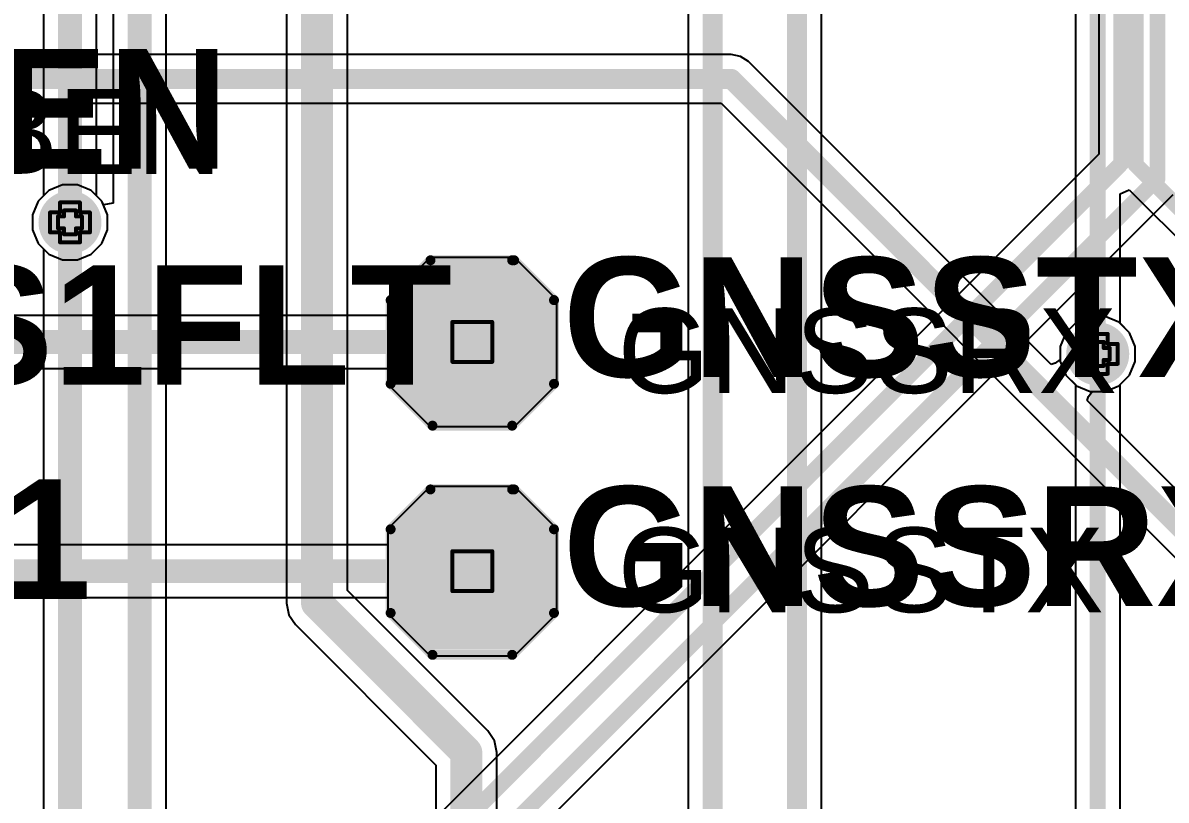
# Model space of a CAD drawing. Header units: inches. Extents: x -0.1 to 17.9, y -0.8 to 4.8.
# Drawn here: x 1.011 to 1.585, y 1.541 to 1.931 of the extents above; entities that cross this region are included whole.
import ezdxf

# ---------------------------------------------------------------- set-up
doc = ezdxf.new("R2010")
doc.units = ezdxf.units.IN
doc.header["$MEASUREMENT"] = 0
for name, color, linetype in [('Bottom Layer 1', 5, 'Continuous'), ('Bottom Solder', 6, 'Continuous'), ('Drill Drawing', 1, 'Continuous'), ('GND+Signal', 16, 'Continuous'), ('Multi-Layer', 9, 'Continuous'), ('Pad Holes', 156, 'Continuous'), ('PWR+Signal', 76, 'Continuous'), ('Top 3D Body', 56, 'Continuous'), ('Top Layer 1', 1, 'Continuous'), ('Top Overlay', 2, 'Continuous'), ('Top Solder', 216, 'Continuous'), ('Via Holes', 16, 'Continuous')]:
    doc.layers.add(name, color=color, linetype=linetype)
doc.styles.add('Arial', font='', dxfattribs={"height": 0.2})
doc.styles.add('Arial_Bold', font='', dxfattribs={"height": 0.2})
doc.styles.get('Arial').set_extended_font_data('Arial')
doc.styles.get('Arial_Bold').set_extended_font_data('Arial', bold=True)

# ---------------------------------------------------------------- blocks, each defined once
blk = doc.blocks.new('T____P______TH_1_8___H_________0_92___179')
at = {"layer": 'Bottom Layer 1'}
blk.add_hatch(color=5, dxfattribs=at).paths.add_polyline_path([(0.01772, 0.03543), (-0.01772, 0.03543), (-0.03543, 0.01772), (-0.03543, -0.01772), (-0.01772, -0.03543), (0.01772, -0.03543), (0.03543, -0.01772), (0.03543, 0.01772)])
at = {"layer": 'Bottom Solder'}
blk.add_hatch(color=6, dxfattribs=at).paths.add_polyline_path([(0.01972, 0.03943), (-0.01972, 0.03943), (-0.03943, 0.01972), (-0.03943, -0.01972), (-0.01972, -0.03943), (0.01972, -0.03943), (0.03943, -0.01972), (0.03943, 0.01972)])
at = {"layer": 'GND+Signal'}
blk.add_hatch(color=16, dxfattribs=at).paths.add_polyline_path([(0.01772, 0.03543), (-0.01772, 0.03543), (-0.03543, 0.01772), (-0.03543, -0.01772), (-0.01772, -0.03543), (0.01772, -0.03543), (0.03543, -0.01772), (0.03543, 0.01772)])
at = {"layer": 'Multi-Layer'}
blk.add_hatch(color=9, dxfattribs=at).paths.add_polyline_path([(0.01772, 0.03543), (-0.01772, 0.03543), (-0.03543, 0.01772), (-0.03543, -0.01772), (-0.01772, -0.03543), (0.01772, -0.03543), (0.03543, -0.01772), (0.03543, 0.01772)])
at = {"layer": 'Pad Holes'}
h = blk.add_hatch(color=7, dxfattribs=at)
edge = h.paths.add_edge_path()
edge.add_arc((0, 0), 0.01811, 0, 360)
at = {"layer": 'PWR+Signal'}
blk.add_hatch(color=76, dxfattribs=at).paths.add_polyline_path([(0.01772, 0.03543), (-0.01772, 0.03543), (-0.03543, 0.01772), (-0.03543, -0.01772), (-0.01772, -0.03543), (0.01772, -0.03543), (0.03543, -0.01772), (0.03543, 0.01772)])
at = {"layer": 'Top Layer 1'}
blk.add_hatch(color=1, dxfattribs=at).paths.add_polyline_path([(0.01772, 0.03543), (-0.01772, 0.03543), (-0.03543, 0.01772), (-0.03543, -0.01772), (-0.01772, -0.03543), (0.01772, -0.03543), (0.03543, -0.01772), (0.03543, 0.01772)])
at = {"layer": 'Top Solder'}
blk.add_hatch(color=216, dxfattribs=at).paths.add_polyline_path([(0.01972, 0.03943), (-0.01972, 0.03943), (-0.03943, 0.01972), (-0.03943, -0.01972), (-0.01972, -0.03943), (0.01972, -0.03943), (0.03943, -0.01972), (0.03943, 0.01972)])
at = {"layer": 'Top Overlay'}
for points in [[(-0.02, 0.042, 0.005, 0.005, 0), (-0.041, 0.021, 0.005, 0.005, 0)], [(0.02, 0.042, 0.005, 0.005, 0), (-0.02, 0.042, 0.005, 0.005, 0)], [(0.041, 0.021, 0.005, 0.005, 0), (0.02, 0.042, 0.005, 0.005, 0)], [(-0.041, 0.021, 0.005, 0.005, 0), (-0.041, -0.021, 0.005, 0.005, 0)], [(0.041, 0.021, 0.005, 0.005, 0), (0.041, -0.021, 0.005, 0.005, 0)], [(-0.021, -0.041, 0.005, 0.005, 0), (-0.041, -0.021, 0.005, 0.005, 0)], [(0.041, -0.021, 0.005, 0.005, 0), (0.021, -0.041, 0.005, 0.005, 0)], [(0.021, -0.041, 0.005, 0.005, 0), (-0.02, -0.041, 0.005, 0.005, 0)]]:
    blk.add_lwpolyline(points, format="xyseb", dxfattribs=at)
for points in [[(-0.02125, 0.042, 0.0025, 0.0025, 1), (-0.01875, 0.042, 0.0025, 0.0025, 1)], [(-0.02125, 0.042, 0.0025, 0.0025, 1), (-0.01875, 0.042, 0.0025, 0.0025, 1)], [(0.01875, 0.042, 0.0025, 0.0025, 1), (0.02125, 0.042, 0.0025, 0.0025, 1)], [(0.01875, 0.042, 0.0025, 0.0025, 1), (0.02125, 0.042, 0.0025, 0.0025, 1)], [(-0.04225, 0.021, 0.0025, 0.0025, 1), (-0.03975, 0.021, 0.0025, 0.0025, 1)], [(-0.04225, 0.021, 0.0025, 0.0025, 1), (-0.03975, 0.021, 0.0025, 0.0025, 1)], [(0.03975, 0.021, 0.0025, 0.0025, 1), (0.04225, 0.021, 0.0025, 0.0025, 1)], [(0.03975, 0.021, 0.0025, 0.0025, 1), (0.04225, 0.021, 0.0025, 0.0025, 1)], [(-0.04225, -0.021, 0.0025, 0.0025, 1), (-0.03975, -0.021, 0.0025, 0.0025, 1)], [(-0.04225, -0.021, 0.0025, 0.0025, 1), (-0.03975, -0.021, 0.0025, 0.0025, 1)], [(0.03975, -0.021, 0.0025, 0.0025, 1), (0.04225, -0.021, 0.0025, 0.0025, 1)], [(0.03975, -0.021, 0.0025, 0.0025, 1), (0.04225, -0.021, 0.0025, 0.0025, 1)], [(-0.02225, -0.041, 0.0025, 0.0025, 1), (-0.01975, -0.041, 0.0025, 0.0025, 1)], [(-0.02125, -0.041, 0.0025, 0.0025, 1), (-0.01875, -0.041, 0.0025, 0.0025, 1)], [(0.01975, -0.041, 0.0025, 0.0025, 1), (0.02225, -0.041, 0.0025, 0.0025, 1)], [(0.01975, -0.041, 0.0025, 0.0025, 1), (0.02225, -0.041, 0.0025, 0.0025, 1)]]:
    blk.add_lwpolyline(points, format="xyseb", close=True, dxfattribs=at)
blk = doc.blocks.new('T____P______TH_1_8___H_________0_92___181')
at = {"layer": 'Bottom Layer 1'}
blk.add_hatch(color=5, dxfattribs=at).paths.add_polyline_path([(0.01772, 0.03543), (-0.01772, 0.03543), (-0.03543, 0.01772), (-0.03543, -0.01772), (-0.01772, -0.03543), (0.01772, -0.03543), (0.03543, -0.01772), (0.03543, 0.01772)])
at = {"layer": 'Bottom Solder'}
blk.add_hatch(color=6, dxfattribs=at).paths.add_polyline_path([(0.01972, 0.03943), (-0.01972, 0.03943), (-0.03943, 0.01972), (-0.03943, -0.01972), (-0.01972, -0.03943), (0.01972, -0.03943), (0.03943, -0.01972), (0.03943, 0.01972)])
at = {"layer": 'GND+Signal'}
blk.add_hatch(color=16, dxfattribs=at).paths.add_polyline_path([(0.01772, 0.03543), (-0.01772, 0.03543), (-0.03543, 0.01772), (-0.03543, -0.01772), (-0.01772, -0.03543), (0.01772, -0.03543), (0.03543, -0.01772), (0.03543, 0.01772)])
at = {"layer": 'Multi-Layer'}
blk.add_hatch(color=9, dxfattribs=at).paths.add_polyline_path([(0.01772, 0.03543), (-0.01772, 0.03543), (-0.03543, 0.01772), (-0.03543, -0.01772), (-0.01772, -0.03543), (0.01772, -0.03543), (0.03543, -0.01772), (0.03543, 0.01772)])
at = {"layer": 'Pad Holes'}
h = blk.add_hatch(color=7, dxfattribs=at)
edge = h.paths.add_edge_path()
edge.add_arc((0, 0), 0.01811, 0, 360)
at = {"layer": 'PWR+Signal'}
blk.add_hatch(color=76, dxfattribs=at).paths.add_polyline_path([(0.01772, 0.03543), (-0.01772, 0.03543), (-0.03543, 0.01772), (-0.03543, -0.01772), (-0.01772, -0.03543), (0.01772, -0.03543), (0.03543, -0.01772), (0.03543, 0.01772)])
at = {"layer": 'Top Layer 1'}
blk.add_hatch(color=1, dxfattribs=at).paths.add_polyline_path([(0.01772, 0.03543), (-0.01772, 0.03543), (-0.03543, 0.01772), (-0.03543, -0.01772), (-0.01772, -0.03543), (0.01772, -0.03543), (0.03543, -0.01772), (0.03543, 0.01772)])
at = {"layer": 'Top Solder'}
blk.add_hatch(color=216, dxfattribs=at).paths.add_polyline_path([(0.01972, 0.03943), (-0.01972, 0.03943), (-0.03943, 0.01972), (-0.03943, -0.01972), (-0.01972, -0.03943), (0.01972, -0.03943), (0.03943, -0.01972), (0.03943, 0.01972)])
at = {"layer": 'Top Overlay'}
for points in [[(-0.02, 0.042, 0.005, 0.005, 0), (-0.041, 0.021, 0.005, 0.005, 0)], [(0.02, 0.042, 0.005, 0.005, 0), (-0.02, 0.042, 0.005, 0.005, 0)], [(0.041, 0.021, 0.005, 0.005, 0), (0.02, 0.042, 0.005, 0.005, 0)], [(-0.041, 0.021, 0.005, 0.005, 0), (-0.041, -0.021, 0.005, 0.005, 0)], [(0.041, 0.021, 0.005, 0.005, 0), (0.041, -0.021, 0.005, 0.005, 0)], [(-0.021, -0.041, 0.005, 0.005, 0), (-0.041, -0.021, 0.005, 0.005, 0)], [(0.041, -0.021, 0.005, 0.005, 0), (0.021, -0.041, 0.005, 0.005, 0)], [(0.021, -0.041, 0.005, 0.005, 0), (-0.02, -0.041, 0.005, 0.005, 0)]]:
    blk.add_lwpolyline(points, format="xyseb", dxfattribs=at)
for points in [[(-0.02125, 0.042, 0.0025, 0.0025, 1), (-0.01875, 0.042, 0.0025, 0.0025, 1)], [(-0.02125, 0.042, 0.0025, 0.0025, 1), (-0.01875, 0.042, 0.0025, 0.0025, 1)], [(0.01875, 0.042, 0.0025, 0.0025, 1), (0.02125, 0.042, 0.0025, 0.0025, 1)], [(0.01875, 0.042, 0.0025, 0.0025, 1), (0.02125, 0.042, 0.0025, 0.0025, 1)], [(-0.04225, 0.021, 0.0025, 0.0025, 1), (-0.03975, 0.021, 0.0025, 0.0025, 1)], [(-0.04225, 0.021, 0.0025, 0.0025, 1), (-0.03975, 0.021, 0.0025, 0.0025, 1)], [(0.03975, 0.021, 0.0025, 0.0025, 1), (0.04225, 0.021, 0.0025, 0.0025, 1)], [(0.03975, 0.021, 0.0025, 0.0025, 1), (0.04225, 0.021, 0.0025, 0.0025, 1)], [(-0.04225, -0.021, 0.0025, 0.0025, 1), (-0.03975, -0.021, 0.0025, 0.0025, 1)], [(-0.04225, -0.021, 0.0025, 0.0025, 1), (-0.03975, -0.021, 0.0025, 0.0025, 1)], [(0.03975, -0.021, 0.0025, 0.0025, 1), (0.04225, -0.021, 0.0025, 0.0025, 1)], [(0.03975, -0.021, 0.0025, 0.0025, 1), (0.04225, -0.021, 0.0025, 0.0025, 1)], [(-0.02225, -0.041, 0.0025, 0.0025, 1), (-0.01975, -0.041, 0.0025, 0.0025, 1)], [(-0.02125, -0.041, 0.0025, 0.0025, 1), (-0.01875, -0.041, 0.0025, 0.0025, 1)], [(0.01975, -0.041, 0.0025, 0.0025, 1), (0.02225, -0.041, 0.0025, 0.0025, 1)], [(0.01975, -0.041, 0.0025, 0.0025, 1), (0.02225, -0.041, 0.0025, 0.0025, 1)]]:
    blk.add_lwpolyline(points, format="xyseb", close=True, dxfattribs=at)

msp = doc.modelspace()

# ---------------------------------------------------------------- hatches: boundary and pattern name
at = {"layer": 'Bottom Layer 1'}
h = msp.add_hatch(color=5, dxfattribs=at)
edge = h.paths.add_edge_path()
edge.add_arc((1.035, 1.831), 0.01181, 0, 360)
h = msp.add_hatch(color=5, dxfattribs=at)
edge = h.paths.add_edge_path()
edge.add_arc((1.551, 1.765), 0.01181, 0, 360)
at = {"layer": 'Bottom Solder'}
h = msp.add_hatch(color=6, dxfattribs=at)
edge = h.paths.add_edge_path()
edge.add_arc((1.035, 1.831), 0.01581, 0, 360)
h = msp.add_hatch(color=6, dxfattribs=at)
edge = h.paths.add_edge_path()
edge.add_arc((1.551, 1.765), 0.01581, 0, 360)
at = {"layer": 'GND+Signal'}
h = msp.add_hatch(color=16, dxfattribs=at)
edge = h.paths.add_edge_path()
edge.add_arc((1.035, 1.831), 0.01181, 0, 360)
h = msp.add_hatch(color=16, dxfattribs=at)
edge = h.paths.add_edge_path()
edge.add_arc((1.551, 1.765), 0.01181, 0, 360)
at = {"layer": 'PWR+Signal'}
h = msp.add_hatch(color=76, dxfattribs=at)
edge = h.paths.add_edge_path()
edge.add_arc((1.035, 1.831), 0.01181, 0, 360)
h = msp.add_hatch(color=76, dxfattribs=at)
edge = h.paths.add_edge_path()
edge.add_arc((1.551, 1.765), 0.01181, 0, 360)
at = {"layer": 'Top Layer 1'}
h = msp.add_hatch(color=1, dxfattribs=at)
edge = h.paths.add_edge_path()
edge.add_arc((1.035, 1.831), 0.01181, 0, 360)
h = msp.add_hatch(color=1, dxfattribs=at)
edge = h.paths.add_edge_path()
edge.add_arc((1.551, 1.765), 0.01181, 0, 360)
at = {"layer": 'Top Solder'}
h = msp.add_hatch(color=216, dxfattribs=at)
edge = h.paths.add_edge_path()
edge.add_arc((1.035, 1.831), 0.01581, 0, 360)
at = {"layer": 'Via Holes'}
h = msp.add_hatch(color=7, dxfattribs=at)
edge = h.paths.add_edge_path()
edge.add_arc((1.035, 1.831), 0.00591, 0, 360)
h = msp.add_hatch(color=7, dxfattribs=at)
edge = h.paths.add_edge_path()
edge.add_arc((1.551, 1.765), 0.00591, 0, 360)

# ---------------------------------------------------------------- linework, layer by layer
at = {"layer": 'Bottom Layer 1'}
for p, q in [((1.08325, 0.952), (1.08325, 2.042)), ((1.05675, 2.03651), (1.05675, 1.84072)), ((1.14371, 1.98669), (1.14371, 1.64)), ((1.17429, 1.64633), (1.17429, 1.98669)), ((1.34544, 1.97163), (1.34544, 1.22276)), ((1.41224, 1.21001), (1.41224, 1.97144)), ((1.03126, 1.84981), (1.02434, 1.84695)), ((1.03874, 1.84981), (1.03126, 1.84981)), ((1.04566, 1.84695), (1.03874, 1.84981)), ((1.02434, 1.84695), (1.01905, 1.84166)), ((1.05095, 1.84166), (1.04566, 1.84695)), ((1.01905, 1.84166), (1.01619, 1.83474)), ((1.05175, 1.83973), (1.05095, 1.84166)), ((1.05675, 1.84072), (1.05175, 1.83973)), ((1.01619, 1.83474), (1.01619, 1.82726)), ((1.01619, 1.82726), (1.01905, 1.82034)), ((1.01905, 1.82034), (1.02175, 1.81765)), ((1.02175, 1.81765), (1.02175, 1.08054)), ((1.21578, 1.81343), (1.19457, 1.79222)), ((1.25822, 1.81343), (1.21578, 1.81343)), ((1.27943, 1.79222), (1.25822, 1.81343)), ((1.19457, 1.79222), (1.19457, 1.74978)), ((1.27943, 1.74978), (1.27943, 1.79222)), ((1.54034, 1.78095), (1.53505, 1.77566)), ((1.54726, 1.78381), (1.54034, 1.78095)), ((1.55474, 1.78381), (1.54726, 1.78381)), ((1.56166, 1.78095), (1.55474, 1.78381)), ((1.56695, 1.77566), (1.56166, 1.78095)), ((1.53505, 1.77566), (1.53219, 1.76874)), ((1.56981, 1.76874), (1.56695, 1.77566)), ((1.53219, 1.76874), (1.53219, 1.76126)), ((1.56981, 1.76126), (1.56981, 1.76874)), ((1.53219, 1.76126), (1.53505, 1.75434)), ((1.56695, 1.75434), (1.56981, 1.76126)), ((1.53505, 1.75434), (1.54034, 1.74905)), ((1.56166, 1.74905), (1.56695, 1.75434)), ((1.19457, 1.74978), (1.21578, 1.72857)), ((1.25822, 1.72857), (1.27943, 1.74978)), ((1.54034, 1.74905), (1.54726, 1.74619)), ((1.54726, 1.74619), (1.55474, 1.74619)), ((1.55474, 1.74619), (1.56166, 1.74905)), ((1.21578, 1.72857), (1.25822, 1.72857)), ((1.21578, 1.69843), (1.19457, 1.67722)), ((1.25822, 1.69843), (1.21578, 1.69843)), ((1.27943, 1.67722), (1.25822, 1.69843)), ((1.19457, 1.67722), (1.19457, 1.63478)), ((1.27943, 1.63478), (1.27943, 1.67722)), ((1.24481, 1.57581), (1.17429, 1.64633)), ((1.14371, 1.64), (1.14487, 1.63415)), ((1.14487, 1.63415), (1.14819, 1.62919)), ((1.19457, 1.63478), (1.21578, 1.61357)), ((1.25822, 1.61357), (1.27943, 1.63478)), ((1.14819, 1.62919), (1.21871, 1.55867)), ((1.21578, 1.61357), (1.25822, 1.61357)), ((1.24813, 1.57085), (1.24481, 1.57581)), ((1.24929, 1.565), (1.24813, 1.57085)), ((1.24929, 1.38943), (1.24929, 1.565)), ((1.21871, 1.55867), (1.21871, 1.01494))]:
    msp.add_line(p, q, dxfattribs=at)
for points in [[(1.07, 0.952, 0.012, 0.012, 0), (1.07, 2.042, 0.012, 0.012, 0)], [(1.159, 1.64, 0.016, 0.016, 0), (1.159, 1.998, 0.016, 0.016, 0)], [(1.35767, 1.22276, 0.01, 0.01, 0), (1.35767, 1.986, 0.01, 0.01, 0)], [(1.4, 1.20494, 0.01, 0.01, 0), (1.4, 1.98581, 0.01, 0.01, 0)], [(1.035, 0.99831, 0.012, 0.012, 0), (1.035, 1.831, 0.012, 0.012, 0)], [(1.159, 1.64, 0.016, 0.016, 0), (1.234, 1.565, 0.016, 0.016, 0)], [(1.234, 1.01494, 0.016, 0.016, 0), (1.234, 1.565, 0.016, 0.016, 0)]]:
    msp.add_lwpolyline(points, format="xyseb", dxfattribs=at)
for points in [[(1.032, 1.831, 0.006, 0.006, 1), (1.038, 1.831, 0.006, 0.006, 1)], [(1.155, 1.64, 0.008, 0.008, 1), (1.163, 1.64, 0.008, 0.008, 1)], [(1.155, 1.64, 0.008, 0.008, 1), (1.163, 1.64, 0.008, 0.008, 1)], [(1.23, 1.565, 0.008, 0.008, 1), (1.238, 1.565, 0.008, 0.008, 1)], [(1.23, 1.565, 0.008, 0.008, 1), (1.238, 1.565, 0.008, 0.008, 1)]]:
    msp.add_lwpolyline(points, format="xyseb", close=True, dxfattribs=at)
at = {"layer": 'Drill Drawing'}
for points in [[(1.025, 1.826, 0.002, 0.002, 0), (1.025, 1.836, 0.002, 0.002, 0)], [(1.025, 1.836, 0.002, 0.002, 0), (1.03, 1.836, 0.002, 0.002, 0)], [(1.03, 1.836, 0.002, 0.002, 0), (1.03, 1.841, 0.002, 0.002, 0)], [(1.03, 1.841, 0.002, 0.002, 0), (1.04, 1.841, 0.002, 0.002, 0)], [(1.032, 1.834, 0.002, 0.002, 0), (1.032, 1.837, 0.002, 0.002, 0)], [(1.032, 1.837, 0.002, 0.002, 0), (1.038, 1.837, 0.002, 0.002, 0)], [(1.038, 1.834, 0.002, 0.002, 0), (1.038, 1.837, 0.002, 0.002, 0)], [(1.04, 1.836, 0.002, 0.002, 0), (1.04, 1.841, 0.002, 0.002, 0)], [(1.04, 1.836, 0.002, 0.002, 0), (1.045, 1.836, 0.002, 0.002, 0)], [(1.045, 1.826, 0.002, 0.002, 0), (1.045, 1.836, 0.002, 0.002, 0)], [(1.029, 1.828, 0.002, 0.002, 0), (1.029, 1.834, 0.002, 0.002, 0)], [(1.029, 1.834, 0.002, 0.002, 0), (1.032, 1.834, 0.002, 0.002, 0)], [(1.038, 1.834, 0.002, 0.002, 0), (1.041, 1.834, 0.002, 0.002, 0)], [(1.041, 1.828, 0.002, 0.002, 0), (1.041, 1.834, 0.002, 0.002, 0)], [(1.025, 1.826, 0.002, 0.002, 0), (1.03, 1.826, 0.002, 0.002, 0)], [(1.029, 1.828, 0.002, 0.002, 0), (1.032, 1.828, 0.002, 0.002, 0)], [(1.03, 1.821, 0.002, 0.002, 0), (1.03, 1.826, 0.002, 0.002, 0)], [(1.032, 1.825, 0.002, 0.002, 0), (1.032, 1.828, 0.002, 0.002, 0)], [(1.032, 1.825, 0.002, 0.002, 0), (1.038, 1.825, 0.002, 0.002, 0)], [(1.038, 1.828, 0.002, 0.002, 0), (1.041, 1.828, 0.002, 0.002, 0)], [(1.038, 1.825, 0.002, 0.002, 0), (1.038, 1.828, 0.002, 0.002, 0)], [(1.04, 1.826, 0.002, 0.002, 0), (1.045, 1.826, 0.002, 0.002, 0)], [(1.04, 1.821, 0.002, 0.002, 0), (1.04, 1.826, 0.002, 0.002, 0)], [(1.03, 1.821, 0.002, 0.002, 0), (1.04, 1.821, 0.002, 0.002, 0)], [(1.227, 1.781, 0.002, 0.002, 0), (1.247, 1.781, 0.002, 0.002, 0)], [(1.227, 1.761, 0.002, 0.002, 0), (1.227, 1.781, 0.002, 0.002, 0)], [(1.247, 1.761, 0.002, 0.002, 0), (1.247, 1.781, 0.002, 0.002, 0)], [(1.546, 1.77, 0.002, 0.002, 0), (1.546, 1.775, 0.002, 0.002, 0)], [(1.546, 1.775, 0.002, 0.002, 0), (1.556, 1.775, 0.002, 0.002, 0)], [(1.556, 1.77, 0.002, 0.002, 0), (1.556, 1.775, 0.002, 0.002, 0)], [(1.541, 1.76, 0.002, 0.002, 0), (1.541, 1.77, 0.002, 0.002, 0)], [(1.541, 1.77, 0.002, 0.002, 0), (1.546, 1.77, 0.002, 0.002, 0)], [(1.545, 1.762, 0.002, 0.002, 0), (1.545, 1.768, 0.002, 0.002, 0)], [(1.545, 1.768, 0.002, 0.002, 0), (1.548, 1.768, 0.002, 0.002, 0)], [(1.548, 1.768, 0.002, 0.002, 0), (1.548, 1.771, 0.002, 0.002, 0)], [(1.548, 1.771, 0.002, 0.002, 0), (1.554, 1.771, 0.002, 0.002, 0)], [(1.554, 1.768, 0.002, 0.002, 0), (1.554, 1.771, 0.002, 0.002, 0)], [(1.554, 1.768, 0.002, 0.002, 0), (1.557, 1.768, 0.002, 0.002, 0)], [(1.556, 1.77, 0.002, 0.002, 0), (1.561, 1.77, 0.002, 0.002, 0)], [(1.557, 1.762, 0.002, 0.002, 0), (1.557, 1.768, 0.002, 0.002, 0)], [(1.561, 1.76, 0.002, 0.002, 0), (1.561, 1.77, 0.002, 0.002, 0)], [(1.545, 1.762, 0.002, 0.002, 0), (1.548, 1.762, 0.002, 0.002, 0)], [(1.548, 1.759, 0.002, 0.002, 0), (1.548, 1.762, 0.002, 0.002, 0)], [(1.554, 1.762, 0.002, 0.002, 0), (1.557, 1.762, 0.002, 0.002, 0)], [(1.554, 1.759, 0.002, 0.002, 0), (1.554, 1.762, 0.002, 0.002, 0)], [(1.227, 1.761, 0.002, 0.002, 0), (1.247, 1.761, 0.002, 0.002, 0)], [(1.541, 1.76, 0.002, 0.002, 0), (1.546, 1.76, 0.002, 0.002, 0)], [(1.546, 1.755, 0.002, 0.002, 0), (1.546, 1.76, 0.002, 0.002, 0)], [(1.548, 1.759, 0.002, 0.002, 0), (1.554, 1.759, 0.002, 0.002, 0)], [(1.556, 1.76, 0.002, 0.002, 0), (1.561, 1.76, 0.002, 0.002, 0)], [(1.556, 1.755, 0.002, 0.002, 0), (1.556, 1.76, 0.002, 0.002, 0)], [(1.546, 1.755, 0.002, 0.002, 0), (1.556, 1.755, 0.002, 0.002, 0)], [(1.227, 1.666, 0.002, 0.002, 0), (1.247, 1.666, 0.002, 0.002, 0)], [(1.227, 1.646, 0.002, 0.002, 0), (1.227, 1.666, 0.002, 0.002, 0)], [(1.247, 1.646, 0.002, 0.002, 0), (1.247, 1.666, 0.002, 0.002, 0)], [(1.227, 1.646, 0.002, 0.002, 0), (1.247, 1.646, 0.002, 0.002, 0)]]:
    msp.add_lwpolyline(points, format="xyseb", dxfattribs=at)
for points in [[(1.0245, 1.836, 0.001, 0.001, 1), (1.0255, 1.836, 0.001, 0.001, 1)], [(1.0245, 1.836, 0.001, 0.001, 1), (1.0255, 1.836, 0.001, 0.001, 1)], [(1.0295, 1.841, 0.001, 0.001, 1), (1.0305, 1.841, 0.001, 0.001, 1)], [(1.0295, 1.841, 0.001, 0.001, 1), (1.0305, 1.841, 0.001, 0.001, 1)], [(1.0295, 1.836, 0.001, 0.001, 1), (1.0305, 1.836, 0.001, 0.001, 1)], [(1.0295, 1.836, 0.001, 0.001, 1), (1.0305, 1.836, 0.001, 0.001, 1)], [(1.0315, 1.837, 0.001, 0.001, 1), (1.0325, 1.837, 0.001, 0.001, 1)], [(1.0315, 1.837, 0.001, 0.001, 1), (1.0325, 1.837, 0.001, 0.001, 1)], [(1.0375, 1.837, 0.001, 0.001, 1), (1.0385, 1.837, 0.001, 0.001, 1)], [(1.0375, 1.837, 0.001, 0.001, 1), (1.0385, 1.837, 0.001, 0.001, 1)], [(1.0395, 1.841, 0.001, 0.001, 1), (1.0405, 1.841, 0.001, 0.001, 1)], [(1.0395, 1.841, 0.001, 0.001, 1), (1.0405, 1.841, 0.001, 0.001, 1)], [(1.0395, 1.836, 0.001, 0.001, 1), (1.0405, 1.836, 0.001, 0.001, 1)], [(1.0395, 1.836, 0.001, 0.001, 1), (1.0405, 1.836, 0.001, 0.001, 1)], [(1.0445, 1.836, 0.001, 0.001, 1), (1.0455, 1.836, 0.001, 0.001, 1)], [(1.0445, 1.836, 0.001, 0.001, 1), (1.0455, 1.836, 0.001, 0.001, 1)], [(1.0285, 1.834, 0.001, 0.001, 1), (1.0295, 1.834, 0.001, 0.001, 1)], [(1.0285, 1.834, 0.001, 0.001, 1), (1.0295, 1.834, 0.001, 0.001, 1)], [(1.0315, 1.834, 0.001, 0.001, 1), (1.0325, 1.834, 0.001, 0.001, 1)], [(1.0315, 1.834, 0.001, 0.001, 1), (1.0325, 1.834, 0.001, 0.001, 1)], [(1.0375, 1.834, 0.001, 0.001, 1), (1.0385, 1.834, 0.001, 0.001, 1)], [(1.0375, 1.834, 0.001, 0.001, 1), (1.0385, 1.834, 0.001, 0.001, 1)], [(1.0405, 1.834, 0.001, 0.001, 1), (1.0415, 1.834, 0.001, 0.001, 1)], [(1.0405, 1.834, 0.001, 0.001, 1), (1.0415, 1.834, 0.001, 0.001, 1)], [(1.0245, 1.826, 0.001, 0.001, 1), (1.0255, 1.826, 0.001, 0.001, 1)], [(1.0245, 1.826, 0.001, 0.001, 1), (1.0255, 1.826, 0.001, 0.001, 1)], [(1.0285, 1.828, 0.001, 0.001, 1), (1.0295, 1.828, 0.001, 0.001, 1)], [(1.0285, 1.828, 0.001, 0.001, 1), (1.0295, 1.828, 0.001, 0.001, 1)], [(1.0295, 1.826, 0.001, 0.001, 1), (1.0305, 1.826, 0.001, 0.001, 1)], [(1.0295, 1.826, 0.001, 0.001, 1), (1.0305, 1.826, 0.001, 0.001, 1)], [(1.0315, 1.828, 0.001, 0.001, 1), (1.0325, 1.828, 0.001, 0.001, 1)], [(1.0315, 1.828, 0.001, 0.001, 1), (1.0325, 1.828, 0.001, 0.001, 1)], [(1.0315, 1.825, 0.001, 0.001, 1), (1.0325, 1.825, 0.001, 0.001, 1)], [(1.0315, 1.825, 0.001, 0.001, 1), (1.0325, 1.825, 0.001, 0.001, 1)], [(1.0375, 1.828, 0.001, 0.001, 1), (1.0385, 1.828, 0.001, 0.001, 1)], [(1.0375, 1.828, 0.001, 0.001, 1), (1.0385, 1.828, 0.001, 0.001, 1)], [(1.0375, 1.825, 0.001, 0.001, 1), (1.0385, 1.825, 0.001, 0.001, 1)], [(1.0375, 1.825, 0.001, 0.001, 1), (1.0385, 1.825, 0.001, 0.001, 1)], [(1.0395, 1.826, 0.001, 0.001, 1), (1.0405, 1.826, 0.001, 0.001, 1)], [(1.0395, 1.826, 0.001, 0.001, 1), (1.0405, 1.826, 0.001, 0.001, 1)], [(1.0405, 1.828, 0.001, 0.001, 1), (1.0415, 1.828, 0.001, 0.001, 1)], [(1.0405, 1.828, 0.001, 0.001, 1), (1.0415, 1.828, 0.001, 0.001, 1)], [(1.0445, 1.826, 0.001, 0.001, 1), (1.0455, 1.826, 0.001, 0.001, 1)], [(1.0445, 1.826, 0.001, 0.001, 1), (1.0455, 1.826, 0.001, 0.001, 1)], [(1.0295, 1.821, 0.001, 0.001, 1), (1.0305, 1.821, 0.001, 0.001, 1)], [(1.0295, 1.821, 0.001, 0.001, 1), (1.0305, 1.821, 0.001, 0.001, 1)], [(1.0395, 1.821, 0.001, 0.001, 1), (1.0405, 1.821, 0.001, 0.001, 1)], [(1.0395, 1.821, 0.001, 0.001, 1), (1.0405, 1.821, 0.001, 0.001, 1)], [(1.2265, 1.781, 0.001, 0.001, 1), (1.2275, 1.781, 0.001, 0.001, 1)], [(1.2265, 1.781, 0.001, 0.001, 1), (1.2275, 1.781, 0.001, 0.001, 1)], [(1.2465, 1.781, 0.001, 0.001, 1), (1.2475, 1.781, 0.001, 0.001, 1)], [(1.2465, 1.781, 0.001, 0.001, 1), (1.2475, 1.781, 0.001, 0.001, 1)], [(1.5455, 1.775, 0.001, 0.001, 1), (1.5465, 1.775, 0.001, 0.001, 1)], [(1.5455, 1.775, 0.001, 0.001, 1), (1.5465, 1.775, 0.001, 0.001, 1)], [(1.5555, 1.775, 0.001, 0.001, 1), (1.5565, 1.775, 0.001, 0.001, 1)], [(1.5555, 1.775, 0.001, 0.001, 1), (1.5565, 1.775, 0.001, 0.001, 1)], [(1.5405, 1.77, 0.001, 0.001, 1), (1.5415, 1.77, 0.001, 0.001, 1)], [(1.5405, 1.77, 0.001, 0.001, 1), (1.5415, 1.77, 0.001, 0.001, 1)], [(1.5445, 1.768, 0.001, 0.001, 1), (1.5455, 1.768, 0.001, 0.001, 1)], [(1.5445, 1.768, 0.001, 0.001, 1), (1.5455, 1.768, 0.001, 0.001, 1)], [(1.5455, 1.77, 0.001, 0.001, 1), (1.5465, 1.77, 0.001, 0.001, 1)], [(1.5455, 1.77, 0.001, 0.001, 1), (1.5465, 1.77, 0.001, 0.001, 1)], [(1.5475, 1.771, 0.001, 0.001, 1), (1.5485, 1.771, 0.001, 0.001, 1)], [(1.5475, 1.771, 0.001, 0.001, 1), (1.5485, 1.771, 0.001, 0.001, 1)], [(1.5475, 1.768, 0.001, 0.001, 1), (1.5485, 1.768, 0.001, 0.001, 1)], [(1.5475, 1.768, 0.001, 0.001, 1), (1.5485, 1.768, 0.001, 0.001, 1)], [(1.5535, 1.771, 0.001, 0.001, 1), (1.5545, 1.771, 0.001, 0.001, 1)], [(1.5535, 1.771, 0.001, 0.001, 1), (1.5545, 1.771, 0.001, 0.001, 1)], [(1.5535, 1.768, 0.001, 0.001, 1), (1.5545, 1.768, 0.001, 0.001, 1)], [(1.5535, 1.768, 0.001, 0.001, 1), (1.5545, 1.768, 0.001, 0.001, 1)], [(1.5555, 1.77, 0.001, 0.001, 1), (1.5565, 1.77, 0.001, 0.001, 1)], [(1.5555, 1.77, 0.001, 0.001, 1), (1.5565, 1.77, 0.001, 0.001, 1)], [(1.5565, 1.768, 0.001, 0.001, 1), (1.5575, 1.768, 0.001, 0.001, 1)], [(1.5565, 1.768, 0.001, 0.001, 1), (1.5575, 1.768, 0.001, 0.001, 1)], [(1.5605, 1.77, 0.001, 0.001, 1), (1.5615, 1.77, 0.001, 0.001, 1)], [(1.5605, 1.77, 0.001, 0.001, 1), (1.5615, 1.77, 0.001, 0.001, 1)], [(1.5445, 1.762, 0.001, 0.001, 1), (1.5455, 1.762, 0.001, 0.001, 1)], [(1.5445, 1.762, 0.001, 0.001, 1), (1.5455, 1.762, 0.001, 0.001, 1)], [(1.5475, 1.762, 0.001, 0.001, 1), (1.5485, 1.762, 0.001, 0.001, 1)], [(1.5475, 1.762, 0.001, 0.001, 1), (1.5485, 1.762, 0.001, 0.001, 1)], [(1.5535, 1.762, 0.001, 0.001, 1), (1.5545, 1.762, 0.001, 0.001, 1)], [(1.5535, 1.762, 0.001, 0.001, 1), (1.5545, 1.762, 0.001, 0.001, 1)], [(1.5565, 1.762, 0.001, 0.001, 1), (1.5575, 1.762, 0.001, 0.001, 1)], [(1.5565, 1.762, 0.001, 0.001, 1), (1.5575, 1.762, 0.001, 0.001, 1)], [(1.2265, 1.761, 0.001, 0.001, 1), (1.2275, 1.761, 0.001, 0.001, 1)], [(1.2265, 1.761, 0.001, 0.001, 1), (1.2275, 1.761, 0.001, 0.001, 1)], [(1.2465, 1.761, 0.001, 0.001, 1), (1.2475, 1.761, 0.001, 0.001, 1)], [(1.2465, 1.761, 0.001, 0.001, 1), (1.2475, 1.761, 0.001, 0.001, 1)], [(1.5405, 1.76, 0.001, 0.001, 1), (1.5415, 1.76, 0.001, 0.001, 1)], [(1.5405, 1.76, 0.001, 0.001, 1), (1.5415, 1.76, 0.001, 0.001, 1)], [(1.5455, 1.76, 0.001, 0.001, 1), (1.5465, 1.76, 0.001, 0.001, 1)], [(1.5455, 1.76, 0.001, 0.001, 1), (1.5465, 1.76, 0.001, 0.001, 1)], [(1.5475, 1.759, 0.001, 0.001, 1), (1.5485, 1.759, 0.001, 0.001, 1)], [(1.5475, 1.759, 0.001, 0.001, 1), (1.5485, 1.759, 0.001, 0.001, 1)], [(1.5535, 1.759, 0.001, 0.001, 1), (1.5545, 1.759, 0.001, 0.001, 1)], [(1.5535, 1.759, 0.001, 0.001, 1), (1.5545, 1.759, 0.001, 0.001, 1)], [(1.5555, 1.76, 0.001, 0.001, 1), (1.5565, 1.76, 0.001, 0.001, 1)], [(1.5555, 1.76, 0.001, 0.001, 1), (1.5565, 1.76, 0.001, 0.001, 1)], [(1.5605, 1.76, 0.001, 0.001, 1), (1.5615, 1.76, 0.001, 0.001, 1)], [(1.5605, 1.76, 0.001, 0.001, 1), (1.5615, 1.76, 0.001, 0.001, 1)], [(1.5455, 1.755, 0.001, 0.001, 1), (1.5465, 1.755, 0.001, 0.001, 1)], [(1.5455, 1.755, 0.001, 0.001, 1), (1.5465, 1.755, 0.001, 0.001, 1)], [(1.5555, 1.755, 0.001, 0.001, 1), (1.5565, 1.755, 0.001, 0.001, 1)], [(1.5555, 1.755, 0.001, 0.001, 1), (1.5565, 1.755, 0.001, 0.001, 1)], [(1.2265, 1.666, 0.001, 0.001, 1), (1.2275, 1.666, 0.001, 0.001, 1)], [(1.2265, 1.666, 0.001, 0.001, 1), (1.2275, 1.666, 0.001, 0.001, 1)], [(1.2465, 1.666, 0.001, 0.001, 1), (1.2475, 1.666, 0.001, 0.001, 1)], [(1.2465, 1.666, 0.001, 0.001, 1), (1.2475, 1.666, 0.001, 0.001, 1)], [(1.2265, 1.646, 0.001, 0.001, 1), (1.2275, 1.646, 0.001, 0.001, 1)], [(1.2265, 1.646, 0.001, 0.001, 1), (1.2275, 1.646, 0.001, 0.001, 1)], [(1.2465, 1.646, 0.001, 0.001, 1), (1.2475, 1.646, 0.001, 0.001, 1)], [(1.2465, 1.646, 0.001, 0.001, 1), (1.2475, 1.646, 0.001, 0.001, 1)]]:
    msp.add_lwpolyline(points, format="xyseb", close=True, dxfattribs=at)
at = {"layer": 'GND+Signal'}
for p, q in [((1.55157, 2.59544), (1.55157, 1.86519)), ((1.02175, 2.054), (1.02175, 1.84435)), ((1.04825, 1.84435), (1.04825, 2.04851)), ((1.55157, 1.86519), (0.91881, 1.23243)), ((0.93893, 1.19507), (1.58893, 1.84507)), ((1.02175, 1.84435), (1.01905, 1.84166)), ((1.05095, 1.84166), (1.04825, 1.84435)), ((1.01905, 1.84166), (1.01619, 1.83474)), ((1.05381, 1.83474), (1.05095, 1.84166)), ((1.01619, 1.83474), (1.01619, 1.82726)), ((1.05381, 1.82726), (1.05381, 1.83474)), ((1.01619, 1.82726), (1.01905, 1.82034)), ((1.05095, 1.82034), (1.05381, 1.82726)), ((1.01905, 1.82034), (1.02434, 1.81505)), ((1.04566, 1.81505), (1.05095, 1.82034)), ((1.02434, 1.81505), (1.03126, 1.81219)), ((1.03874, 1.81219), (1.04566, 1.81505)), ((1.03126, 1.81219), (1.03874, 1.81219)), ((1.21578, 1.81343), (1.19457, 1.79222)), ((1.25822, 1.81343), (1.21578, 1.81343)), ((1.27943, 1.79222), (1.25822, 1.81343)), ((1.19457, 1.79222), (1.19457, 1.74978)), ((1.27943, 1.74978), (1.27943, 1.79222)), ((1.54034, 1.78095), (1.53505, 1.77566)), ((1.54726, 1.78381), (1.54034, 1.78095)), ((1.55474, 1.78381), (1.54726, 1.78381)), ((1.56166, 1.78095), (1.55474, 1.78381)), ((1.56695, 1.77566), (1.56166, 1.78095)), ((1.53505, 1.77566), (1.53219, 1.76874)), ((1.56981, 1.76874), (1.56695, 1.77566)), ((1.53219, 1.76874), (1.53219, 1.76126)), ((1.56981, 1.76126), (1.56981, 1.76874)), ((1.53219, 1.76126), (1.53505, 1.75434)), ((1.56695, 1.75434), (1.56981, 1.76126)), ((1.53505, 1.75434), (1.53978, 1.74961)), ((1.56222, 1.74961), (1.56695, 1.75434)), ((1.19457, 1.74978), (1.21578, 1.72857)), ((1.25822, 1.72857), (1.27943, 1.74978)), ((1.53978, 1.74961), (1.53978, 1.484)), ((1.56222, 1.48865), (1.56222, 1.74961)), ((1.21578, 1.72857), (1.25822, 1.72857)), ((1.21578, 1.69843), (1.19457, 1.67722)), ((1.25822, 1.69843), (1.21578, 1.69843)), ((1.27943, 1.67722), (1.25822, 1.69843)), ((1.19457, 1.67722), (1.19457, 1.63478)), ((1.27943, 1.63478), (1.27943, 1.67722)), ((1.19457, 1.63478), (1.21578, 1.61357)), ((1.25822, 1.61357), (1.27943, 1.63478)), ((1.21578, 1.61357), (1.25822, 1.61357))]:
    msp.add_line(p, q, dxfattribs=at)
for points in [[(1.56279, 1.86054, 0.008, 0.008, 0), (1.56279, 2.951, 0.008, 0.008, 0)], [(1.581, 2.948, 0.008, 0.008, 0), (1.581, 1.853, 0.008, 0.008, 0)], [(1.035, 1.831, 0.012, 0.012, 0), (1.035, 2.054, 0.012, 0.012, 0)], [(0.92346, 1.22121, 0.008, 0.008, 0), (1.56279, 1.86054, 0.008, 0.008, 0)], [(0.931, 1.203, 0.008, 0.008, 0), (1.581, 1.853, 0.008, 0.008, 0)], [(1.551, 1.484, 0.008, 0.008, 0), (1.551, 1.765, 0.008, 0.008, 0)]]:
    msp.add_lwpolyline(points, format="xyseb", dxfattribs=at)
for points in [[(1.56079, 1.86054, 0.004, 0.004, 1), (1.56479, 1.86054, 0.004, 0.004, 1)], [(1.56079, 1.86054, 0.004, 0.004, 1), (1.56479, 1.86054, 0.004, 0.004, 1)], [(1.579, 1.853, 0.004, 0.004, 1), (1.583, 1.853, 0.004, 0.004, 1)], [(1.579, 1.853, 0.004, 0.004, 1), (1.583, 1.853, 0.004, 0.004, 1)], [(1.032, 1.831, 0.006, 0.006, 1), (1.038, 1.831, 0.006, 0.006, 1)], [(1.549, 1.765, 0.004, 0.004, 1), (1.553, 1.765, 0.004, 0.004, 1)]]:
    msp.add_lwpolyline(points, format="xyseb", close=True, dxfattribs=at)
at = {"layer": 'PWR+Signal'}
for p, q in [((1.03126, 1.84981), (1.02434, 1.84695)), ((1.03874, 1.84981), (1.03126, 1.84981)), ((1.04566, 1.84695), (1.03874, 1.84981)), ((1.02434, 1.84695), (1.01905, 1.84166)), ((1.05095, 1.84166), (1.04566, 1.84695)), ((1.01905, 1.84166), (1.01619, 1.83474)), ((1.05381, 1.83474), (1.05095, 1.84166)), ((1.01619, 1.83474), (1.01619, 1.82726)), ((1.05381, 1.82726), (1.05381, 1.83474)), ((1.01619, 1.82726), (1.01905, 1.82034)), ((1.05095, 1.82034), (1.05381, 1.82726)), ((1.01905, 1.82034), (1.02434, 1.81505)), ((1.04566, 1.81505), (1.05095, 1.82034)), ((1.02434, 1.81505), (1.03126, 1.81219)), ((1.03874, 1.81219), (1.04566, 1.81505)), ((1.03126, 1.81219), (1.03874, 1.81219)), ((1.21578, 1.81343), (1.19457, 1.79222)), ((1.25822, 1.81343), (1.21578, 1.81343)), ((1.27943, 1.79222), (1.25822, 1.81343)), ((1.19457, 1.79222), (1.19457, 1.74978)), ((1.27943, 1.74978), (1.27943, 1.79222)), ((1.54034, 1.78095), (1.53505, 1.77566)), ((1.54726, 1.78381), (1.54034, 1.78095)), ((1.55474, 1.78381), (1.54726, 1.78381)), ((1.56166, 1.78095), (1.55474, 1.78381)), ((1.56695, 1.77566), (1.56166, 1.78095)), ((1.53505, 1.77566), (1.53219, 1.76874)), ((1.56981, 1.76874), (1.56695, 1.77566)), ((1.53219, 1.76874), (1.53219, 1.76126)), ((1.56981, 1.76126), (1.56981, 1.76874)), ((1.53219, 1.76126), (1.53505, 1.75434)), ((1.56695, 1.75434), (1.56981, 1.76126)), ((1.53505, 1.75434), (1.54034, 1.74905)), ((1.56166, 1.74905), (1.56695, 1.75434)), ((1.19457, 1.74978), (1.21578, 1.72857)), ((1.25822, 1.72857), (1.27943, 1.74978)), ((1.54034, 1.74905), (1.54726, 1.74619)), ((1.54726, 1.74619), (1.55474, 1.74619)), ((1.55474, 1.74619), (1.56166, 1.74905)), ((1.21578, 1.72857), (1.25822, 1.72857)), ((1.21578, 1.69843), (1.19457, 1.67722)), ((1.25822, 1.69843), (1.21578, 1.69843)), ((1.27943, 1.67722), (1.25822, 1.69843)), ((1.19457, 1.67722), (1.19457, 1.63478)), ((1.27943, 1.63478), (1.27943, 1.67722)), ((1.19457, 1.63478), (1.21578, 1.61357)), ((1.25822, 1.61357), (1.27943, 1.63478)), ((1.21578, 1.61357), (1.25822, 1.61357))]:
    msp.add_line(p, q, dxfattribs=at)
at = {"layer": 'Top Layer 1'}
for p, q in [((1.53978, 2.06835), (1.53978, 1.78039)), ((1.367, 1.91524), (0.82837, 1.91524)), ((1.37168, 1.9143), (1.367, 1.91524)), ((1.37565, 1.91165), (1.37168, 1.9143)), ((1.52757, 1.75973), (1.37565, 1.91165)), ((0.82837, 1.89076), (1.36193, 1.89076)), ((1.36193, 1.89076), (2.29876, 0.95393)), ((1.03126, 1.84981), (1.02434, 1.84695)), ((1.03874, 1.84981), (1.03126, 1.84981)), ((1.04566, 1.84695), (1.03874, 1.84981)), ((1.02434, 1.84695), (1.01905, 1.84166)), ((1.05095, 1.84166), (1.04566, 1.84695)), ((1.56222, 1.84539), (1.56683, 1.8473)), ((1.56222, 1.78039), (1.56222, 1.84539)), ((1.56683, 1.8473), (1.62025, 1.79389)), ((1.01905, 1.84166), (1.01619, 1.83474)), ((1.05381, 1.83474), (1.05095, 1.84166)), ((1.01619, 1.83474), (1.01619, 1.82726)), ((1.05381, 1.82726), (1.05381, 1.83474)), ((1.01619, 1.82726), (1.01905, 1.82034)), ((1.05095, 1.82034), (1.05381, 1.82726)), ((1.01905, 1.82034), (1.02434, 1.81505)), ((1.04566, 1.81505), (1.05095, 1.82034)), ((1.02434, 1.81505), (1.03126, 1.81219)), ((1.03874, 1.81219), (1.04566, 1.81505)), ((1.03126, 1.81219), (1.03874, 1.81219)), ((1.21578, 1.81343), (1.19457, 1.79222)), ((1.25822, 1.81343), (1.21578, 1.81343)), ((1.27943, 1.79222), (1.25822, 1.81343)), ((1.19457, 1.79222), (1.19457, 1.78425)), ((1.27943, 1.74978), (1.27943, 1.79222)), ((1.19457, 1.78425), (0.995, 1.78425)), ((1.53978, 1.78039), (1.53505, 1.77566)), ((1.56695, 1.77566), (1.56222, 1.78039)), ((1.53505, 1.77566), (1.53219, 1.76874)), ((1.56981, 1.76874), (1.56695, 1.77566)), ((1.53219, 1.76874), (1.53219, 1.76219)), ((1.56981, 1.76126), (1.56981, 1.76874)), ((1.53219, 1.76219), (1.52959, 1.7604)), ((1.00049, 1.75775), (1.19457, 1.75775)), ((1.19457, 1.75775), (1.19457, 1.74978)), ((1.52959, 1.7604), (1.52757, 1.75973)), ((1.56695, 1.75434), (1.56981, 1.76126)), ((1.56166, 1.74905), (1.56695, 1.75434)), ((1.19457, 1.74978), (1.21578, 1.72857)), ((1.25822, 1.72857), (1.27943, 1.74978)), ((1.5464, 1.74359), (1.54819, 1.74619)), ((1.54819, 1.74619), (1.55474, 1.74619)), ((1.55474, 1.74619), (1.56166, 1.74905)), ((1.54573, 1.74157), (1.5464, 1.74359)), ((2.31767, 0.96964), (1.54573, 1.74157)), ((1.21578, 1.72857), (1.25822, 1.72857)), ((1.21578, 1.69843), (1.19457, 1.67722)), ((1.25822, 1.69843), (1.21578, 1.69843)), ((1.27943, 1.67722), (1.25822, 1.69843)), ((1.19457, 1.67722), (1.19457, 1.66925)), ((1.27943, 1.63478), (1.27943, 1.67722)), ((1.19457, 1.66925), (0.91853, 1.66925)), ((0.91649, 1.64275), (1.19457, 1.64275)), ((1.19457, 1.64275), (1.19457, 1.63478)), ((1.19457, 1.63478), (1.21578, 1.61357)), ((1.25822, 1.61357), (1.27943, 1.63478)), ((1.21578, 1.61357), (1.25822, 1.61357))]:
    msp.add_line(p, q, dxfattribs=at)
for points in [[(1.57, 1.86, 0.008, 0.008, 0), (1.57, 2.13432, 0.008, 0.008, 0)], [(1.551, 1.765, 0.008, 0.008, 0), (1.551, 2.073, 0.008, 0.008, 0)], [(0.814, 1.903, 0.01, 0.01, 0), (1.367, 1.903, 0.01, 0.01, 0)], [(1.367, 1.903, 0.01, 0.01, 0), (2.311, 0.959, 0.01, 0.01, 0)], [(1.57, 1.86, 0.008, 0.008, 0), (1.66, 1.77, 0.008, 0.008, 0)], [(0.995, 1.771, 0.012, 0.012, 0), (1.237, 1.771, 0.012, 0.012, 0)], [(0.911, 1.656, 0.012, 0.012, 0), (1.237, 1.656, 0.012, 0.012, 0)]]:
    msp.add_lwpolyline(points, format="xyseb", dxfattribs=at)
for points in [[(1.3645, 1.903, 0.005, 0.005, 1), (1.3695, 1.903, 0.005, 0.005, 1)], [(1.3645, 1.903, 0.005, 0.005, 1), (1.3695, 1.903, 0.005, 0.005, 1)], [(1.568, 1.86, 0.004, 0.004, 1), (1.572, 1.86, 0.004, 0.004, 1)], [(1.568, 1.86, 0.004, 0.004, 1), (1.572, 1.86, 0.004, 0.004, 1)], [(1.234, 1.771, 0.006, 0.006, 1), (1.24, 1.771, 0.006, 0.006, 1)], [(1.549, 1.765, 0.004, 0.004, 1), (1.553, 1.765, 0.004, 0.004, 1)], [(1.234, 1.656, 0.006, 0.006, 1), (1.24, 1.656, 0.006, 0.006, 1)]]:
    msp.add_lwpolyline(points, format="xyseb", close=True, dxfattribs=at)

# ---------------------------------------------------------------- block references
at = {"rotation": 180}
for name, p in [('T____P______TH_1_8___H_________0_92___181', (1.237, 1.771)), ('T____P______TH_1_8___H_________0_92___179', (1.237, 1.656))]:
    msp.add_blockref(name, p, dxfattribs=at)

# ---------------------------------------------------------------- texts
at = {"layer": 'Top 3D Body', "style": 'Arial'}
for s, p in [('!GNSSVBEN', (0.765, 1.85536)), ('GNSSRX', (1.31, 1.74536)), ('GNSSTX', (1.31, 1.63536))]:
    msp.add_text(s, height=0.0425, dxfattribs=at).set_placement(p)
at = {"layer": 'Top Overlay', "style": 'Arial_Bold'}
for s, p in [('VBUSEN', (0.76533, 1.85803)), ('GNSSTX', (1.28243, 1.75349)), ('!VBUS1FLT', (0.76583, 1.74953)), ('VBUS1', (0.76633, 1.64203)), ('GNSSRX', (1.28243, 1.63849))]:
    msp.add_text(s, height=0.06, dxfattribs=at).set_placement(p)

doc.saveas('drawing.dxf')
